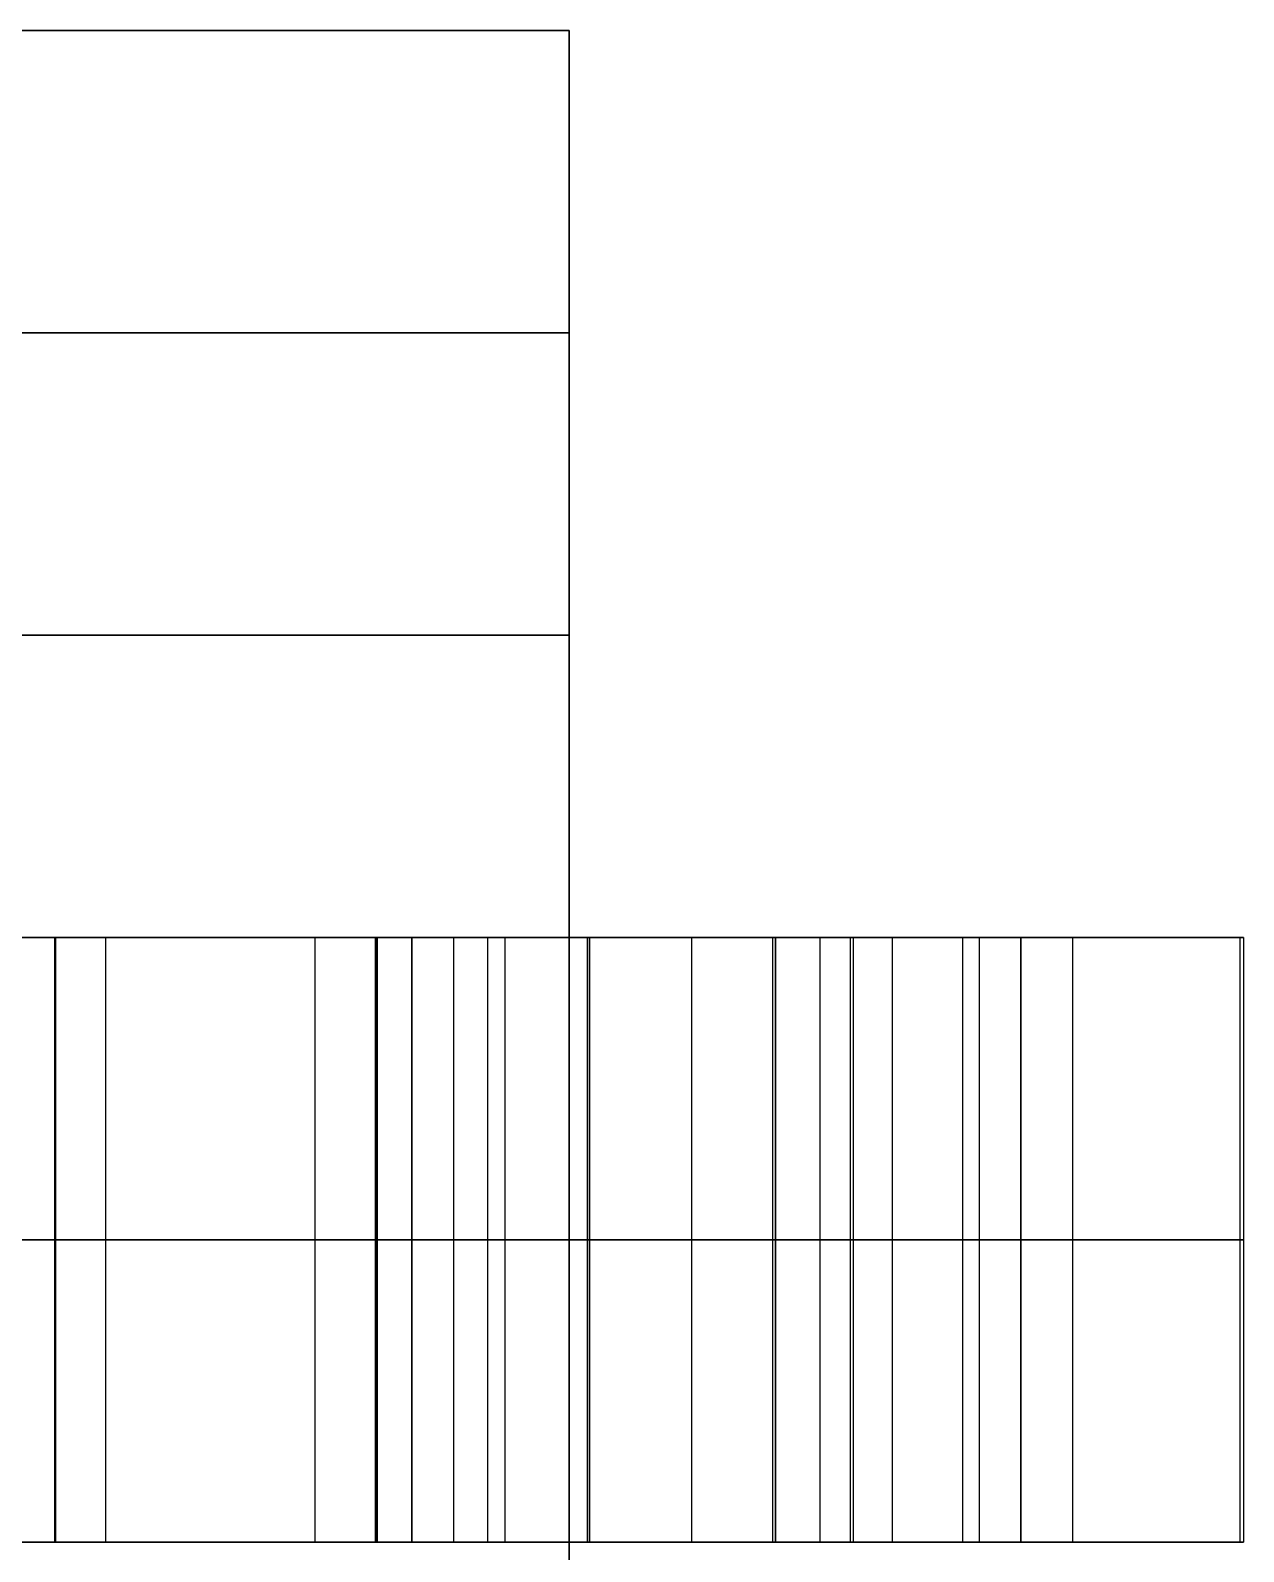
# Model space of a CAD drawing. Header units: millimetres. Extents: x -170 to 170, y -1654 to 210.
# Drawn here: x 139.64 to 169.73, y -50.76 to -13.03 of the extents above; entities that cross this region are included whole.
import ezdxf

# ---------------------------------------------------------------- set-up
doc = ezdxf.new("R2010")
doc.units = ezdxf.units.MM
doc.header["$MEASUREMENT"] = 0
doc.layers.add('V1', color=7, linetype='Continuous', true_color=0x000000)

msp = doc.modelspace()

# ---------------------------------------------------------------- linework, layer by layer
at = {"layer": 'V1'}
for p, q in [((153, -13.028, 204), (122.23, -13.028, 204)), ((153, -173.028, -7.5), (153, -13.028, -7.5)), ((-153, -28.028, 25), (153, -28.028, 25)), ((153, -28.028, 204), (122.23, -28.028, 204)), ((132.457, -35.528, 255), (169.732, -35.528, 255)), ((-153, -43.028, 25), (153, -43.028, 25)), ((-153, -43.028, 25), (153, -43.028, 25)), ((132.457, -50.528, 255), (169.732, -50.528, 255))]:
    msp.add_line(p, q, dxfattribs=at)
for points in [[(153, -13.028, 255), (153, -13.028, 408), (0, -13.028, 408), (-153, -13.028, 408), (-153, -13.028, 255)], [(153, -20.528, 255), (153, -20.528, 408), (0, -20.528, 408), (-153, -20.528, 408), (-153, -20.528, 255)], [(153, -28.028, 255), (153, -28.028, 408), (0, -28.028, 408), (-153, -28.028, 408), (-153, -28.028, 255)]]:
    msp.add_rational_spline(points, [1, 0.707106781187, 1, 0.707106781187, 1], degree=2, knots=[-1296.663676, -1296.663676, -1296.663676, -1056.331838, -1056.331838, -816, -816, -816], dxfattribs=at)
for points, degree in [([(-153, -13.028), (0, -13.028), (153, -13.028)], 2), ([(153, -13.028, -15), (0, -13.028, -15), (-153, -13.028, -15)], 2), ([(153, -13.028), (0, -13.028), (-153, -13.028)], 2), ([(153, -13.028, -7.5), (0, -13.028, -7.5), (-153, -13.028, -7.5)], 2), ([(153, -13.028, 255), (153, -20.528, 255), (153, -28.028, 255)], 2), ([(153, -13.028), (153, -20.528), (153, -28.028)], 2), ([(153, -13.028), (153, -13.028, 127.5), (153, -13.028, 255)], 2), ([(153, -13.028, 127.5), (153, -20.528, 127.5), (153, -28.028, 127.5)], 2), ([(153, -173.028, -15), (153, -93.028, -15), (153, -13.028, -15)], 2), ([(153, -13.028, -15), (153, -13.028, -7.5), (153, -13.028)], 2), ([(153, -173.028), (153, -93.028), (153, -13.028)], 2), ([(-153, -20.528), (0, -20.528), (153, -20.528)], 2), ([(153, -20.528), (153, -20.528, 127.5), (153, -20.528, 255)], 2), ([(-153, -28.028), (0, -28.028), (153, -28.028)], 2), ([(153, -28.028, 50), (0, -28.028, 50), (-153, -28.028, 50)], 2), ([(-153, -28.028), (0, -28.028), (153, -28.028)], 2), ([(153, -28.028), (153, -35.528), (153, -43.028)], 2), ([(153, -28.028), (153, -28.028, 25), (153, -28.028, 50)], 2), ([(153, -28.028, 50), (153, -35.528, 50), (153, -43.028, 50)], 2), ([(153, -28.028, 25), (153, -35.528, 25), (153, -43.028, 25)], 2), ([(153, -28.028), (153, -28.028, 127.5), (153, -28.028, 255)], 2), ([(-153, -35.528), (0, -35.528), (153, -35.528)], 2), ([(153, -35.528, 50), (0, -35.528, 50), (-153, -35.528, 50)], 2), ([(140.237, -35.528, 284.587), (140.237, -43.028, 284.587), (140.237, -50.528, 284.587)], 2), ([(140.239, -35.528, 225.414), (140.239, -43.028, 225.414), (140.239, -50.528, 225.414)], 2), ([(140.259, -35.528, 284.659), (140.259, -43.028, 284.659), (140.259, -50.528, 284.659)], 2), ([(140.26, -35.528, 225.342), (140.26, -43.028, 225.342), (140.26, -50.528, 225.342)], 2), ([(141.5, -35.528, 287.56), (141.5, -43.028, 287.56), (141.5, -50.528, 287.56)], 2), ([(141.502, -35.528, 222.441), (141.502, -43.028, 222.441), (141.502, -50.528, 222.441)], 2), ([(146.691, -35.528, 292.029), (146.691, -43.028, 292.029), (146.691, -50.528, 292.029)], 2), ([(146.692, -35.528, 217.972), (146.692, -43.028, 217.972), (146.692, -50.528, 217.972)], 2), ([(148.19, -35.528, 279.996), (148.19, -43.028, 279.996), (148.19, -50.528, 279.996)], 2), ([(148.19, -35.528, 279.996), (148.207, -35.528, 280.014), (148.224, -35.528, 280.032), (148.241, -35.528, 280.051)], 3), ([(148.191, -35.528, 230.005), (148.191, -43.028, 230.005), (148.191, -50.528, 230.005)], 2), ([(148.215, -35.528, 280.023), (148.215, -43.028, 280.023), (148.215, -50.528, 280.023)], 2), ([(148.241, -35.528, 280.051), (148.241, -43.028, 280.051), (148.241, -50.528, 280.051)], 2), ([(148.242, -35.528, 229.95), (148.242, -43.028, 229.95), (148.242, -50.528, 229.95)], 2), ([(149.094, -35.528, 290.745), (149.094, -43.028, 290.745), (149.094, -50.528, 290.745)], 2), ([(149.096, -35.528, 219.256), (149.096, -43.028, 219.256), (149.096, -50.528, 219.256)], 2), ([(150.132, -35.528, 282.576), (150.132, -43.028, 282.576), (150.132, -50.528, 282.576)], 2), ([(150.133, -35.528, 227.425), (150.133, -43.028, 227.425), (150.133, -50.528, 227.425)], 2), ([(150.975, -35.528, 277.519), (150.975, -43.028, 277.519), (150.975, -50.528, 277.519)], 2), ([(150.976, -35.528, 232.482), (150.976, -43.028, 232.482), (150.976, -50.528, 232.482)], 2), ([(151.407, -35.528, 289.306), (151.407, -43.028, 289.306), (151.407, -50.528, 289.306)], 2), ([(151.409, -35.528, 220.695), (151.409, -43.028, 220.695), (151.409, -50.528, 220.695)], 2), ([(153, -35.528), (153, -35.528, 25), (153, -35.528, 50)], 2), ([(153.452, -35.528, 274.733), (153.452, -43.028, 274.733), (153.452, -50.528, 274.733)], 2), ([(153.453, -35.528, 235.268), (153.453, -43.028, 235.268), (153.453, -50.528, 235.268)], 2), ([(153.507, -35.528, 274.785), (153.507, -43.028, 274.785), (153.507, -50.528, 274.785)], 2), ([(153.508, -35.528, 235.217), (153.508, -43.028, 235.217), (153.508, -50.528, 235.217)], 2), ([(156.033, -35.528, 276.676), (156.033, -43.028, 276.676), (156.033, -50.528, 276.676)], 2), ([(156.034, -35.528, 233.326), (156.034, -43.028, 233.326), (156.034, -50.528, 233.326)], 2), ([(158.044, -35.528, 266.781), (158.044, -43.028, 266.781), (158.044, -50.528, 266.781)], 2), ([(158.045, -35.528, 243.221), (158.045, -43.028, 243.221), (158.045, -50.528, 243.221)], 2), ([(158.115, -35.528, 266.803), (158.115, -43.028, 266.803), (158.115, -50.528, 266.803)], 2), ([(158.116, -35.528, 243.199), (158.116, -43.028, 243.199), (158.116, -50.528, 243.199)], 2), ([(159.218, -35.528, 246.759), (159.218, -43.028, 246.759), (159.218, -50.528, 246.759)], 2), ([(159.218, -35.528, 263.243), (159.218, -43.028, 263.243), (159.218, -50.528, 263.243)], 2), ([(159.97, -35.528, 259.592), (159.97, -43.028, 259.592), (159.97, -50.528, 259.592)], 2), ([(159.971, -35.528, 250.41), (159.971, -43.028, 250.41), (159.971, -50.528, 250.41)], 2), ([(160.043, -35.528, 250.393), (160.043, -43.028, 250.393), (160.043, -50.528, 250.393)], 2), ([(160.043, -35.528, 259.609), (160.043, -43.028, 259.609), (160.043, -50.528, 259.609)], 2), ([(161.016, -35.528, 268.044), (161.016, -43.028, 268.044), (161.016, -50.528, 268.044)], 2), ([(161.017, -35.528, 241.957), (161.017, -43.028, 241.957), (161.017, -50.528, 241.957)], 2), ([(162.762, -35.528, 277.951), (162.762, -43.028, 277.951), (162.762, -50.528, 277.951)], 2), ([(162.763, -35.528, 232.05), (162.763, -43.028, 232.05), (162.763, -50.528, 232.05)], 2), ([(163.176, -35.528, 250.018), (163.176, -43.028, 250.018), (163.176, -50.528, 250.018)], 2), ([(163.176, -35.528, 259.984), (163.176, -43.028, 259.984), (163.176, -50.528, 259.984)], 2), ([(164.202, -35.528, 275.638), (164.202, -43.028, 275.638), (164.202, -50.528, 275.638)], 2), ([(164.203, -35.528, 234.364), (164.203, -43.028, 234.364), (164.203, -50.528, 234.364)], 2), ([(165.486, -35.528, 236.767), (165.486, -43.028, 236.767), (165.486, -50.528, 236.767)], 2), ([(165.486, -35.528, 273.235), (165.486, -43.028, 273.235), (165.486, -50.528, 273.235)], 2), ([(169.642, -35.528, 252.278), (169.642, -43.028, 252.278), (169.642, -50.528, 252.278)], 2), ([(169.642, -35.528, 257.724), (169.642, -43.028, 257.724), (169.642, -50.528, 257.724)], 2), ([(169.732, -35.528, 255.001), (169.732, -43.028, 255.001), (169.732, -50.528, 255.001)], 2), ([(-153, -43.028), (0, -43.028), (153, -43.028)], 2), ([(153, -43.028, 50), (0, -43.028, 50), (-153, -43.028, 50)], 2), ([(-153, -43.028), (0, -43.028), (153, -43.028)], 2), ([(153, -43.028, 50), (0, -43.028, 50), (-153, -43.028, 50)], 2), ([(148.19, -43.028, 279.996), (148.207, -43.028, 280.014), (148.224, -43.028, 280.032), (148.241, -43.028, 280.051)], 3), ([(153, -43.028), (153, -50.528), (153, -58.028)], 2), ([(153, -43.028), (153, -43.028, 25), (153, -43.028, 50)], 2), ([(153, -43.028, 50), (153, -50.528, 50), (153, -58.028, 50)], 2), ([(153, -43.028, 25), (153, -50.528, 25), (153, -58.028, 25)], 2), ([(153, -43.028), (153, -43.028, 25), (153, -43.028, 50)], 2), ([(-153, -50.528), (0, -50.528), (153, -50.528)], 2), ([(153, -50.528, 50), (0, -50.528, 50), (-153, -50.528, 50)], 2), ([(148.19, -50.528, 279.996), (148.207, -50.528, 280.014), (148.224, -50.528, 280.032), (148.241, -50.528, 280.051)], 3), ([(153, -50.528), (153, -50.528, 25), (153, -50.528, 50)], 2)]:
    msp.add_open_spline(points, degree=degree, dxfattribs=at)
for points, weights in [([(140.237, -35.528, 284.587), (137.921, -35.528, 285.509), (135.514, -35.528, 286.154), (133.048, -35.528, 286.513)], [1, 0.995432816344, 0.995432816344, 1]), ([(133.05, -35.528, 223.487), (135.516, -35.528, 223.846), (137.923, -35.528, 224.492), (140.239, -35.528, 225.414)], [1, 0.995432816344, 0.995432816344, 1]), ([(151.407, -35.528, 289.306), (149.896, -35.528, 290.317), (148.322, -35.528, 291.226), (146.691, -35.528, 292.029)], [1, 0.998547387537, 0.998547387537, 1]), ([(146.692, -35.528, 217.972), (148.323, -35.528, 218.775), (149.898, -35.528, 219.684), (151.409, -35.528, 220.695)], [1, 0.998547387537, 0.998547387537, 1]), ([(153.452, -35.528, 274.733), (151.908, -35.528, 276.69), (150.146, -35.528, 278.452), (148.19, -35.528, 279.996)], [1, 0.995432816344, 0.995432816344, 1]), ([(148.191, -35.528, 230.005), (150.147, -35.528, 231.549), (151.909, -35.528, 233.312), (153.453, -35.528, 235.268)], [1, 0.995432816344, 0.995432816344, 1]), ([(159.97, -35.528, 259.592), (159.611, -35.528, 262.058), (158.966, -35.528, 264.466), (158.044, -35.528, 266.781)], [1, 0.995432816344, 0.995432816344, 1]), ([(158.045, -35.528, 243.221), (158.966, -35.528, 245.536), (159.611, -35.528, 247.943), (159.971, -35.528, 250.41)], [1, 0.995432816344, 0.995432816344, 1]), ([(165.486, -35.528, 273.235), (164.682, -35.528, 274.866), (163.773, -35.528, 276.44), (162.762, -35.528, 277.951)], [1, 0.998547387537, 0.998547387537, 1]), ([(162.763, -35.528, 232.05), (163.774, -35.528, 233.561), (164.683, -35.528, 235.136), (165.486, -35.528, 236.767)], [1, 0.998547387537, 0.998547387537, 1]), ([(169.642, -35.528, 252.278), (169.762, -35.528, 254.092), (169.762, -35.528, 255.91), (169.642, -35.528, 257.724)], [1, 0.998547387537, 0.998547387537, 1]), ([(140.237, -43.028, 284.587), (137.921, -43.028, 285.509), (135.514, -43.028, 286.154), (133.048, -43.028, 286.513)], [1, 0.995432816344, 0.995432816344, 1]), ([(133.05, -43.028, 223.487), (135.516, -43.028, 223.846), (137.923, -43.028, 224.492), (140.239, -43.028, 225.414)], [1, 0.995432816344, 0.995432816344, 1]), ([(151.407, -43.028, 289.306), (149.896, -43.028, 290.317), (148.322, -43.028, 291.226), (146.691, -43.028, 292.029)], [1, 0.998547387537, 0.998547387537, 1]), ([(146.692, -43.028, 217.972), (148.323, -43.028, 218.775), (149.898, -43.028, 219.684), (151.409, -43.028, 220.695)], [1, 0.998547387537, 0.998547387537, 1]), ([(153.452, -43.028, 274.733), (151.908, -43.028, 276.69), (150.146, -43.028, 278.452), (148.19, -43.028, 279.996)], [1, 0.995432816344, 0.995432816344, 1]), ([(148.191, -43.028, 230.005), (150.147, -43.028, 231.549), (151.909, -43.028, 233.312), (153.453, -43.028, 235.268)], [1, 0.995432816344, 0.995432816344, 1]), ([(159.97, -43.028, 259.592), (159.611, -43.028, 262.058), (158.966, -43.028, 264.466), (158.044, -43.028, 266.781)], [1, 0.995432816344, 0.995432816344, 1]), ([(158.045, -43.028, 243.221), (158.966, -43.028, 245.536), (159.611, -43.028, 247.943), (159.971, -43.028, 250.41)], [1, 0.995432816344, 0.995432816344, 1]), ([(165.486, -43.028, 273.235), (164.682, -43.028, 274.866), (163.773, -43.028, 276.44), (162.762, -43.028, 277.951)], [1, 0.998547387537, 0.998547387537, 1]), ([(162.763, -43.028, 232.05), (163.774, -43.028, 233.561), (164.683, -43.028, 235.136), (165.486, -43.028, 236.767)], [1, 0.998547387537, 0.998547387537, 1]), ([(169.642, -43.028, 252.278), (169.762, -43.028, 254.092), (169.762, -43.028, 255.91), (169.642, -43.028, 257.724)], [1, 0.998547387537, 0.998547387537, 1]), ([(140.237, -50.528, 284.587), (137.921, -50.528, 285.509), (135.514, -50.528, 286.154), (133.048, -50.528, 286.513)], [1, 0.995432816344, 0.995432816344, 1]), ([(133.05, -50.528, 223.487), (135.516, -50.528, 223.846), (137.923, -50.528, 224.492), (140.239, -50.528, 225.414)], [1, 0.995432816344, 0.995432816344, 1]), ([(151.407, -50.528, 289.306), (149.896, -50.528, 290.317), (148.322, -50.528, 291.226), (146.691, -50.528, 292.029)], [1, 0.998547387537, 0.998547387537, 1]), ([(146.692, -50.528, 217.972), (148.323, -50.528, 218.775), (149.898, -50.528, 219.684), (151.409, -50.528, 220.695)], [1, 0.998547387537, 0.998547387537, 1]), ([(153.452, -50.528, 274.733), (151.908, -50.528, 276.69), (150.146, -50.528, 278.452), (148.19, -50.528, 279.996)], [1, 0.995432816344, 0.995432816344, 1]), ([(148.191, -50.528, 230.005), (150.147, -50.528, 231.549), (151.909, -50.528, 233.312), (153.453, -50.528, 235.268)], [1, 0.995432816344, 0.995432816344, 1]), ([(159.97, -50.528, 259.592), (159.611, -50.528, 262.058), (158.966, -50.528, 264.466), (158.044, -50.528, 266.781)], [1, 0.995432816344, 0.995432816344, 1]), ([(158.045, -50.528, 243.221), (158.966, -50.528, 245.536), (159.611, -50.528, 247.943), (159.971, -50.528, 250.41)], [1, 0.995432816344, 0.995432816344, 1]), ([(165.486, -50.528, 273.235), (164.682, -50.528, 274.866), (163.773, -50.528, 276.44), (162.762, -50.528, 277.951)], [1, 0.998547387537, 0.998547387537, 1]), ([(162.763, -50.528, 232.05), (163.774, -50.528, 233.561), (164.683, -50.528, 235.136), (165.486, -50.528, 236.767)], [1, 0.998547387537, 0.998547387537, 1]), ([(169.642, -50.528, 252.278), (169.762, -50.528, 254.092), (169.762, -50.528, 255.91), (169.642, -50.528, 257.724)], [1, 0.998547387537, 0.998547387537, 1])]:
    msp.add_rational_spline(points, weights, degree=3, dxfattribs=at)
for points, knots in [([(146.691, -35.528, 292.029), (145.068, -35.528, 291.012), (142.599, -35.528, 289.463), (141.5, -35.528, 287.56), (140.969, -35.528, 286.639), (140.562, -35.528, 285.649), (140.259, -35.528, 284.659), (140.251, -35.528, 284.635), (140.244, -35.528, 284.611), (140.237, -35.528, 284.587)], [24.278552, 24.278552, 24.278552, 24.278552, 25.045637, 25.045637, 25.045637, 25.835305, 25.835305, 25.835305, 25.854354, 25.854354, 25.854354, 25.854354]), ([(140.239, -35.528, 225.414), (140.246, -35.528, 225.39), (140.253, -35.528, 225.366), (140.26, -35.528, 225.342), (140.564, -35.528, 224.351), (140.97, -35.528, 223.362), (141.502, -35.528, 222.441), (142.601, -35.528, 220.538), (145.07, -35.528, 218.988), (146.692, -35.528, 217.972)], [78.431695, 78.431695, 78.431695, 78.431695, 78.450684, 78.450684, 78.450684, 79.240344, 79.240344, 79.240344, 80.007448, 80.007448, 80.007448, 80.007448]), ([(151.409, -35.528, 220.695), (151.34, -35.528, 222.609), (151.232, -35.528, 225.522), (150.133, -35.528, 227.425), (149.602, -35.528, 228.346), (148.948, -35.528, 229.192), (148.242, -35.528, 229.95), (148.225, -35.528, 229.969), (148.208, -35.528, 229.987), (148.191, -35.528, 230.005)], [81.447524, 81.447524, 81.447524, 81.447524, 82.214609, 82.214609, 82.214609, 83.004277, 83.004277, 83.004277, 83.023326, 83.023326, 83.023326, 83.023326]), ([(148.241, -35.528, 280.051), (148.947, -35.528, 280.809), (149.6, -35.528, 281.655), (150.132, -35.528, 282.576), (151.231, -35.528, 284.479), (151.338, -35.528, 287.392), (151.407, -35.528, 289.306)], [21.281712, 21.281712, 21.281712, 21.281712, 22.071372, 22.071372, 22.071372, 22.838476, 22.838476, 22.838476, 22.838476]), ([(162.762, -35.528, 277.951), (160.849, -35.528, 277.882), (157.936, -35.528, 277.775), (156.033, -35.528, 276.676), (155.112, -35.528, 276.144), (154.265, -35.528, 275.491), (153.507, -35.528, 274.785), (153.489, -35.528, 274.768), (153.471, -35.528, 274.751), (153.452, -35.528, 274.733)], [102.885889, 102.885889, 102.885889, 102.885889, 103.652974, 103.652974, 103.652974, 104.442641, 104.442641, 104.442641, 104.46169, 104.46169, 104.46169, 104.46169]), ([(153.453, -35.528, 235.268), (153.472, -35.528, 235.251), (153.49, -35.528, 235.234), (153.508, -35.528, 235.217), (154.266, -35.528, 234.511), (155.113, -35.528, 233.857), (156.034, -35.528, 233.326), (157.937, -35.528, 232.227), (160.85, -35.528, 232.119), (162.763, -35.528, 232.05)], [85.577816, 85.577816, 85.577816, 85.577816, 85.596806, 85.596806, 85.596806, 86.386465, 86.386465, 86.386465, 87.153569, 87.153569, 87.153569, 87.153569]), ([(158.044, -35.528, 266.781), (158.068, -35.528, 266.788), (158.092, -35.528, 266.796), (158.115, -35.528, 266.803), (159.106, -35.528, 267.106), (160.095, -35.528, 267.513), (161.016, -35.528, 268.044), (162.919, -35.528, 269.143), (164.469, -35.528, 271.612), (165.486, -35.528, 273.235)], [99.870059, 99.870059, 99.870059, 99.870059, 99.889049, 99.889049, 99.889049, 100.678708, 100.678708, 100.678708, 101.445812, 101.445812, 101.445812, 101.445812]), ([(165.486, -35.528, 236.767), (164.47, -35.528, 238.389), (162.92, -35.528, 240.858), (161.017, -35.528, 241.957), (160.096, -35.528, 242.489), (159.107, -35.528, 242.895), (158.116, -35.528, 243.199), (158.092, -35.528, 243.206), (158.069, -35.528, 243.213), (158.045, -35.528, 243.221)], [88.593646, 88.593646, 88.593646, 88.593646, 89.360731, 89.360731, 89.360731, 90.150398, 90.150398, 90.150398, 90.169447, 90.169447, 90.169447, 90.169447]), ([(169.642, -35.528, 257.724), (167.95, -35.528, 258.621), (165.374, -35.528, 259.984), (163.176, -35.528, 259.984), (162.113, -35.528, 259.984), (161.053, -35.528, 259.842), (160.043, -35.528, 259.609), (160.019, -35.528, 259.604), (159.995, -35.528, 259.598), (159.97, -35.528, 259.592)], [95.739767, 95.739767, 95.739767, 95.739767, 96.506852, 96.506852, 96.506852, 97.29652, 97.29652, 97.29652, 97.315569, 97.315569, 97.315569, 97.315569]), ([(159.971, -35.528, 250.41), (159.995, -35.528, 250.404), (160.019, -35.528, 250.398), (160.043, -35.528, 250.393), (161.053, -35.528, 250.16), (162.113, -35.528, 250.018), (163.176, -35.528, 250.018), (165.374, -35.528, 250.018), (167.951, -35.528, 251.381), (169.642, -35.528, 252.278)], [92.723938, 92.723938, 92.723938, 92.723938, 92.742927, 92.742927, 92.742927, 93.532587, 93.532587, 93.532587, 94.299691, 94.299691, 94.299691, 94.299691]), ([(146.691, -43.028, 292.029), (145.068, -43.028, 291.012), (142.599, -43.028, 289.463), (141.5, -43.028, 287.56), (140.969, -43.028, 286.639), (140.562, -43.028, 285.649), (140.259, -43.028, 284.659), (140.251, -43.028, 284.635), (140.244, -43.028, 284.611), (140.237, -43.028, 284.587)], [24.278552, 24.278552, 24.278552, 24.278552, 25.045637, 25.045637, 25.045637, 25.835305, 25.835305, 25.835305, 25.854354, 25.854354, 25.854354, 25.854354]), ([(140.239, -43.028, 225.414), (140.246, -43.028, 225.39), (140.253, -43.028, 225.366), (140.26, -43.028, 225.342), (140.564, -43.028, 224.351), (140.97, -43.028, 223.362), (141.502, -43.028, 222.441), (142.601, -43.028, 220.538), (145.07, -43.028, 218.988), (146.692, -43.028, 217.972)], [78.431695, 78.431695, 78.431695, 78.431695, 78.450684, 78.450684, 78.450684, 79.240344, 79.240344, 79.240344, 80.007448, 80.007448, 80.007448, 80.007448]), ([(151.409, -43.028, 220.695), (151.34, -43.028, 222.609), (151.232, -43.028, 225.522), (150.133, -43.028, 227.425), (149.602, -43.028, 228.346), (148.948, -43.028, 229.192), (148.242, -43.028, 229.95), (148.225, -43.028, 229.969), (148.208, -43.028, 229.987), (148.191, -43.028, 230.005)], [81.447524, 81.447524, 81.447524, 81.447524, 82.214609, 82.214609, 82.214609, 83.004277, 83.004277, 83.004277, 83.023326, 83.023326, 83.023326, 83.023326]), ([(148.241, -43.028, 280.051), (148.947, -43.028, 280.809), (149.6, -43.028, 281.655), (150.132, -43.028, 282.576), (151.231, -43.028, 284.479), (151.338, -43.028, 287.392), (151.407, -43.028, 289.306)], [21.281712, 21.281712, 21.281712, 21.281712, 22.071372, 22.071372, 22.071372, 22.838476, 22.838476, 22.838476, 22.838476]), ([(162.762, -43.028, 277.951), (160.849, -43.028, 277.882), (157.936, -43.028, 277.775), (156.033, -43.028, 276.676), (155.112, -43.028, 276.144), (154.265, -43.028, 275.491), (153.507, -43.028, 274.785), (153.489, -43.028, 274.768), (153.471, -43.028, 274.751), (153.452, -43.028, 274.733)], [102.885889, 102.885889, 102.885889, 102.885889, 103.652974, 103.652974, 103.652974, 104.442641, 104.442641, 104.442641, 104.46169, 104.46169, 104.46169, 104.46169]), ([(153.453, -43.028, 235.268), (153.472, -43.028, 235.251), (153.49, -43.028, 235.234), (153.508, -43.028, 235.217), (154.266, -43.028, 234.511), (155.113, -43.028, 233.857), (156.034, -43.028, 233.326), (157.937, -43.028, 232.227), (160.85, -43.028, 232.119), (162.763, -43.028, 232.05)], [85.577816, 85.577816, 85.577816, 85.577816, 85.596806, 85.596806, 85.596806, 86.386465, 86.386465, 86.386465, 87.153569, 87.153569, 87.153569, 87.153569]), ([(158.044, -43.028, 266.781), (158.068, -43.028, 266.788), (158.092, -43.028, 266.796), (158.115, -43.028, 266.803), (159.106, -43.028, 267.106), (160.095, -43.028, 267.513), (161.016, -43.028, 268.044), (162.919, -43.028, 269.143), (164.469, -43.028, 271.612), (165.486, -43.028, 273.235)], [99.870059, 99.870059, 99.870059, 99.870059, 99.889049, 99.889049, 99.889049, 100.678708, 100.678708, 100.678708, 101.445812, 101.445812, 101.445812, 101.445812]), ([(165.486, -43.028, 236.767), (164.47, -43.028, 238.389), (162.92, -43.028, 240.858), (161.017, -43.028, 241.957), (160.096, -43.028, 242.489), (159.107, -43.028, 242.895), (158.116, -43.028, 243.199), (158.092, -43.028, 243.206), (158.069, -43.028, 243.213), (158.045, -43.028, 243.221)], [88.593646, 88.593646, 88.593646, 88.593646, 89.360731, 89.360731, 89.360731, 90.150398, 90.150398, 90.150398, 90.169447, 90.169447, 90.169447, 90.169447]), ([(169.642, -43.028, 257.724), (167.95, -43.028, 258.621), (165.374, -43.028, 259.984), (163.176, -43.028, 259.984), (162.113, -43.028, 259.984), (161.053, -43.028, 259.842), (160.043, -43.028, 259.609), (160.019, -43.028, 259.604), (159.995, -43.028, 259.598), (159.97, -43.028, 259.592)], [95.739767, 95.739767, 95.739767, 95.739767, 96.506852, 96.506852, 96.506852, 97.29652, 97.29652, 97.29652, 97.315569, 97.315569, 97.315569, 97.315569]), ([(159.971, -43.028, 250.41), (159.995, -43.028, 250.404), (160.019, -43.028, 250.398), (160.043, -43.028, 250.393), (161.053, -43.028, 250.16), (162.113, -43.028, 250.018), (163.176, -43.028, 250.018), (165.374, -43.028, 250.018), (167.951, -43.028, 251.381), (169.642, -43.028, 252.278)], [92.723938, 92.723938, 92.723938, 92.723938, 92.742927, 92.742927, 92.742927, 93.532587, 93.532587, 93.532587, 94.299691, 94.299691, 94.299691, 94.299691]), ([(146.691, -50.528, 292.029), (145.068, -50.528, 291.012), (142.599, -50.528, 289.463), (141.5, -50.528, 287.56), (140.969, -50.528, 286.639), (140.562, -50.528, 285.649), (140.259, -50.528, 284.659), (140.251, -50.528, 284.635), (140.244, -50.528, 284.611), (140.237, -50.528, 284.587)], [24.278552, 24.278552, 24.278552, 24.278552, 25.045637, 25.045637, 25.045637, 25.835305, 25.835305, 25.835305, 25.854354, 25.854354, 25.854354, 25.854354]), ([(140.239, -50.528, 225.414), (140.246, -50.528, 225.39), (140.253, -50.528, 225.366), (140.26, -50.528, 225.342), (140.564, -50.528, 224.351), (140.97, -50.528, 223.362), (141.502, -50.528, 222.441), (142.601, -50.528, 220.538), (145.07, -50.528, 218.988), (146.692, -50.528, 217.972)], [78.431695, 78.431695, 78.431695, 78.431695, 78.450684, 78.450684, 78.450684, 79.240344, 79.240344, 79.240344, 80.007448, 80.007448, 80.007448, 80.007448]), ([(151.409, -50.528, 220.695), (151.34, -50.528, 222.609), (151.232, -50.528, 225.522), (150.133, -50.528, 227.425), (149.602, -50.528, 228.346), (148.948, -50.528, 229.192), (148.242, -50.528, 229.95), (148.225, -50.528, 229.969), (148.208, -50.528, 229.987), (148.191, -50.528, 230.005)], [81.447524, 81.447524, 81.447524, 81.447524, 82.214609, 82.214609, 82.214609, 83.004277, 83.004277, 83.004277, 83.023326, 83.023326, 83.023326, 83.023326]), ([(148.241, -50.528, 280.051), (148.947, -50.528, 280.809), (149.6, -50.528, 281.655), (150.132, -50.528, 282.576), (151.231, -50.528, 284.479), (151.338, -50.528, 287.392), (151.407, -50.528, 289.306)], [21.281712, 21.281712, 21.281712, 21.281712, 22.071372, 22.071372, 22.071372, 22.838476, 22.838476, 22.838476, 22.838476]), ([(162.762, -50.528, 277.951), (160.849, -50.528, 277.882), (157.936, -50.528, 277.775), (156.033, -50.528, 276.676), (155.112, -50.528, 276.144), (154.265, -50.528, 275.491), (153.507, -50.528, 274.785), (153.489, -50.528, 274.768), (153.471, -50.528, 274.751), (153.452, -50.528, 274.733)], [102.885889, 102.885889, 102.885889, 102.885889, 103.652974, 103.652974, 103.652974, 104.442641, 104.442641, 104.442641, 104.46169, 104.46169, 104.46169, 104.46169]), ([(153.453, -50.528, 235.268), (153.472, -50.528, 235.251), (153.49, -50.528, 235.234), (153.508, -50.528, 235.217), (154.266, -50.528, 234.511), (155.113, -50.528, 233.857), (156.034, -50.528, 233.326), (157.937, -50.528, 232.227), (160.85, -50.528, 232.119), (162.763, -50.528, 232.05)], [85.577816, 85.577816, 85.577816, 85.577816, 85.596806, 85.596806, 85.596806, 86.386465, 86.386465, 86.386465, 87.153569, 87.153569, 87.153569, 87.153569]), ([(158.044, -50.528, 266.781), (158.068, -50.528, 266.788), (158.092, -50.528, 266.796), (158.115, -50.528, 266.803), (159.106, -50.528, 267.106), (160.095, -50.528, 267.513), (161.016, -50.528, 268.044), (162.919, -50.528, 269.143), (164.469, -50.528, 271.612), (165.486, -50.528, 273.235)], [99.870059, 99.870059, 99.870059, 99.870059, 99.889049, 99.889049, 99.889049, 100.678708, 100.678708, 100.678708, 101.445812, 101.445812, 101.445812, 101.445812]), ([(165.486, -50.528, 236.767), (164.47, -50.528, 238.389), (162.92, -50.528, 240.858), (161.017, -50.528, 241.957), (160.096, -50.528, 242.489), (159.107, -50.528, 242.895), (158.116, -50.528, 243.199), (158.092, -50.528, 243.206), (158.069, -50.528, 243.213), (158.045, -50.528, 243.221)], [88.593646, 88.593646, 88.593646, 88.593646, 89.360731, 89.360731, 89.360731, 90.150398, 90.150398, 90.150398, 90.169447, 90.169447, 90.169447, 90.169447]), ([(169.642, -50.528, 257.724), (167.95, -50.528, 258.621), (165.374, -50.528, 259.984), (163.176, -50.528, 259.984), (162.113, -50.528, 259.984), (161.053, -50.528, 259.842), (160.043, -50.528, 259.609), (160.019, -50.528, 259.604), (159.995, -50.528, 259.598), (159.97, -50.528, 259.592)], [95.739767, 95.739767, 95.739767, 95.739767, 96.506852, 96.506852, 96.506852, 97.29652, 97.29652, 97.29652, 97.315569, 97.315569, 97.315569, 97.315569]), ([(159.971, -50.528, 250.41), (159.995, -50.528, 250.404), (160.019, -50.528, 250.398), (160.043, -50.528, 250.393), (161.053, -50.528, 250.16), (162.113, -50.528, 250.018), (163.176, -50.528, 250.018), (165.374, -50.528, 250.018), (167.951, -50.528, 251.381), (169.642, -50.528, 252.278)], [92.723938, 92.723938, 92.723938, 92.723938, 92.742927, 92.742927, 92.742927, 93.532587, 93.532587, 93.532587, 94.299691, 94.299691, 94.299691, 94.299691])]:
    msp.add_open_spline(points, degree=3, knots=knots, dxfattribs=at)

doc.saveas('drawing.dxf')
